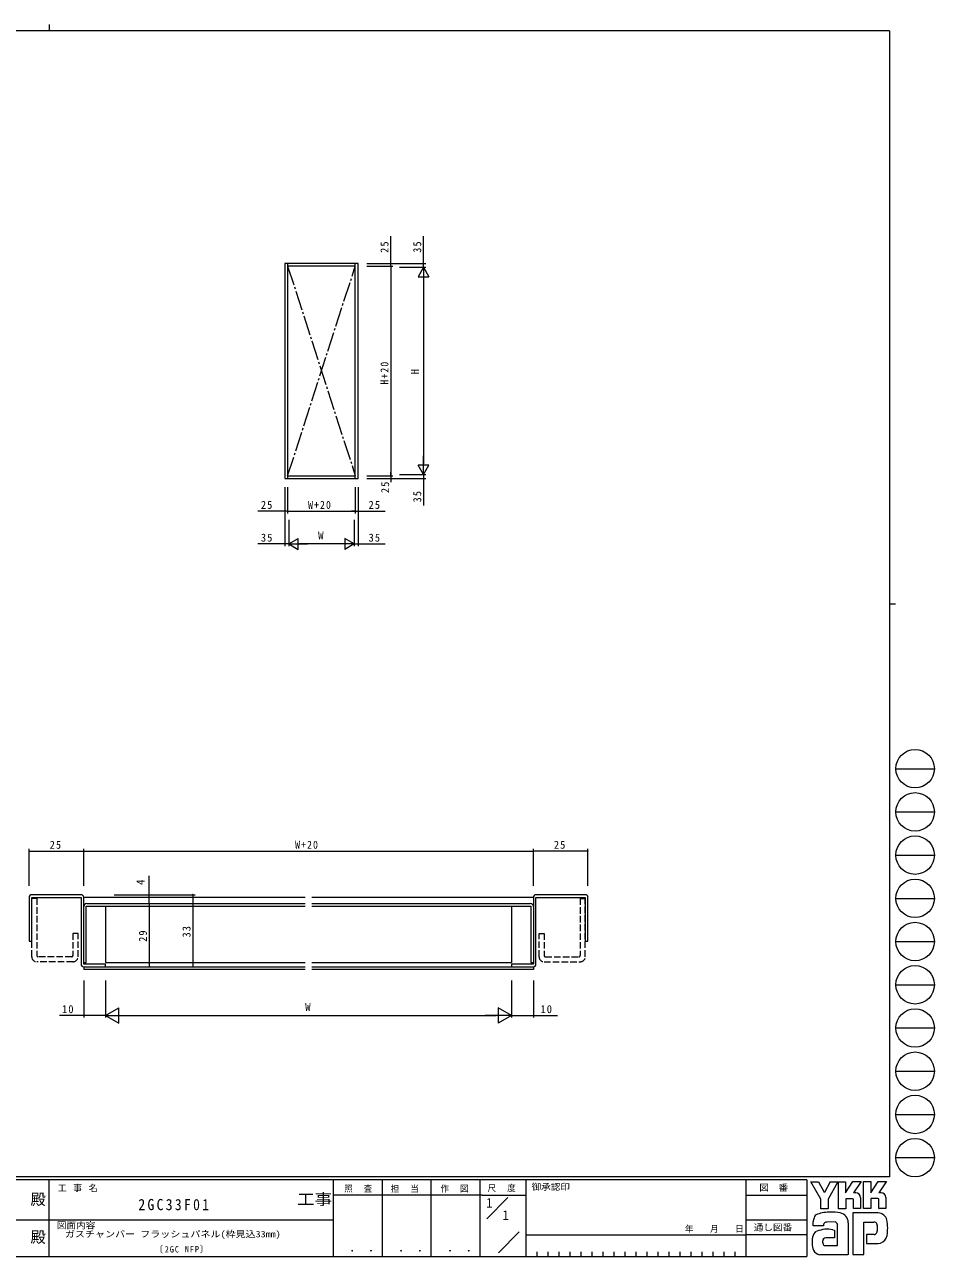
# Model space of a CAD drawing. Units: millimetres on the paper. Extents: x -420 to 373, y -297 to 267.
# Drawn here: x -44 to 373, y -297 to 267 of the extents above; entities that cross this region are included whole.
import ezdxf
from ezdxf.enums import TextEntityAlignment as Align

# ---------------------------------------------------------------- set-up
doc = ezdxf.new("R2010")
doc.units = ezdxf.units.MM
doc.linetypes.add('CHAIN2', pattern=[12, 9, -1, 1, -1])
doc.linetypes.add('DASHED3', pattern=[4, 3, -1])
for name, color, linetype, lineweight in [('0-1_USER1', 7, 'Continuous', 9), ('0-3_YKK_11', 7, 'Continuous', 9), ('0-4_YKK_12', 2, 'Continuous', 9), ('0-5_YSS_K', 4, 'DASHED3', 9), ('0-6_YKK_13', 4, 'Continuous', 9), ('0-7_YKK_D', 6, 'Continuous', 9)]:
    doc.layers.add(name, color=color, linetype=linetype, lineweight=lineweight)
doc.layers.add('0-2_YKK_ZWAK', color=3, linetype='Continuous')
doc.styles.add('ＭＳ ゴシック', font='')
doc.styles.get('ＭＳ ゴシック').set_extended_font_data('MS Gothic')

msp = doc.modelspace()

# ---------------------------------------------------------------- linework, layer by layer
at = {"layer": '0-1_USER1'}
for p, q in [((-32.686, 267.2), (-32.686, 264.4)), ((352.3, 264.4), (-417.7, 264.4)), ((352.3, 264.4), (352.3, -260.6)), ((352.3, 1.9), (355.1, 1.9)), ((355.276, -73.616), (372.916, -73.616)), ((355.276, -93.412), (372.916, -93.412)), ((355.276, -113.208), (372.916, -113.208)), ((355.276, -133.004), (372.916, -133.004)), ((355.276, -152.8), (372.916, -152.8)), ((355.276, -172.596), (372.916, -172.596)), ((355.276, -192.392), (372.916, -192.392)), ((355.276, -212.188), (372.916, -212.188)), ((355.276, -231.984), (372.916, -231.984)), ((355.276, -251.78), (372.916, -251.78)), ((352.3, -260.6), (-417.7, -260.6)), ((314.5, -262), (-417.7, -262)), ((-32.7, -262), (-32.7, -297)), ((97.5, -262), (97.5, -297)), ((119.9, -262), (119.9, -297)), ((142.3, -262), (142.3, -297)), ((164.7, -262), (164.7, -297)), ((185.7, -262), (185.7, -297)), ((286.5, -262), (286.5, -297)), ((314.5, -262), (314.5, -297)), ((316.337, -262.906), (319.851, -262.906)), ((320.932, -270.799), (316.337, -262.906)), ((325.136, -262.798), (322.581, -267.771)), ((328.96, -275.231), (328.96, -262.825)), ((340.474, -262.717), (343.745, -262.717)), ((340.474, -275.123), (340.474, -262.717)), ((347.178, -262.717), (350.962, -262.717)), ((350.583, -263.365), (347.461, -267.825)), ((350.962, -262.717), (350.583, -263.365)), ((165.684, -268.999), (97.5, -268.999)), ((165.684, -268.999), (185.7, -268.999)), ((167.87, -279.736), (177.564, -270.043)), ((286.5, -269), (314.5, -269)), ((335.474, -270.582), (332.284, -270.582)), ((336.879, -267.906), (335.84, -267.906)), ((339.042, -270.069), (339.042, -275.15)), ((343.88, -270.555), (343.88, -275.123)), ((347.069, -270.555), (343.88, -270.555)), ((347.502, -270.717), (347.069, -270.555)), ((348.501, -267.825), (347.461, -267.825)), ((347.502, -275.096), (347.502, -270.717)), ((350.664, -270.069), (350.664, -275.096)), ((343.88, -275.123), (340.474, -275.123)), ((347.502, -275.046), (347.553, -275.096)), ((350.664, -275.096), (347.502, -275.096)), ((-160.1, -280.199), (-31.3, -280.199)), ((-31.3, -280.199), (97.5, -280.199)), ((286.5, -280.199), (314.5, -280.199)), ((317.418, -283.07), (317.418, -281.141)), ((327.446, -281.205), (323.748, -281.275)), ((333.42, -281.583), (333.42, -296.179)), ((347.124, -277.096), (335.528, -277.096)), ((335.528, -277.096), (335.528, -296.206)), ((340.555, -281.259), (345.204, -281.259)), ((340.555, -296.206), (340.555, -281.259)), ((173.172, -295.345), (182.696, -285.821)), ((185.7, -287.2), (286.5, -287.2)), ((314.5, -287.199), (286.5, -287.199)), ((322.067, -283.07), (317.418, -283.07)), ((328.527, -292.071), (328.527, -282.34)), ((341.772, -286.989), (341.772, -291.125)), ((345.313, -286.989), (341.772, -286.989)), ((346.673, -282.756), (346.691, -285.391)), ((322.905, -292.071), (328.527, -292.071)), ((327.176, -288.53), (323.181, -288.535)), ((328.095, -292.071), (328.446, -292.071)), ((328.527, -292.07), (328.528, -292.071)), ((341.772, -291.125), (347.097, -291.125)), ((347.097, -291.125), (348.178, -290.882)), ((-417.7, -297), (314.5, -297)), ((190.74, -294.9), (190.74, -297)), ((195.78, -294.9), (195.78, -297)), ((200.82, -294.9), (200.82, -297)), ((205.86, -294.9), (205.86, -297)), ((210.9, -294.9), (210.9, -297)), ((215.94, -294.9), (215.94, -297)), ((220.98, -294.9), (220.98, -297)), ((226.02, -294.9), (226.02, -297)), ((231.06, -294.9), (231.06, -297)), ((236.1, -294.9), (236.1, -297)), ((241.14, -294.9), (241.14, -297)), ((246.18, -294.9), (246.18, -297)), ((251.22, -294.9), (251.22, -297)), ((256.26, -294.9), (256.26, -297)), ((261.3, -294.9), (261.3, -297)), ((266.34, -294.9), (266.34, -297)), ((271.38, -294.9), (271.38, -297)), ((276.42, -294.9), (276.42, -297)), ((281.46, -294.9), (281.46, -297)), ((322.067, -296.26), (320.58, -296.26)), ((333.095, -296.233), (322.067, -296.26)), ((333.42, -296.179), (333.095, -296.233))]:
    msp.add_line(p, q, dxfattribs=at)
for points in [[(319.851, -262.906), (322.364, -267.609), (322.581, -267.771)], [(325.136, -262.798), (328.762, -262.798), (324.229, -270.826)], [(328.96, -262.825), (332.176, -262.825), (332.176, -267.923), (335.555, -262.771)], [(335.555, -262.771), (339.38, -262.771), (335.84, -267.906)], [(343.745, -262.717), (343.745, -267.908), (347.178, -262.717)], [(324.229, -270.826), (324.229, -275.258), (320.932, -275.258), (320.932, -270.799)], [(332.284, -270.582), (332.284, -275.231), (328.96, -275.231)], [(339.042, -275.15), (335.906, -275.15), (335.906, -270.744), (335.474, -270.582)], [(326.473, -284.773), (327.176, -284.935), (327.176, -288.53)], [(335.528, -296.206), (339.772, -296.206), (340.555, -296.206)]]:
    msp.add_lwpolyline(points, dxfattribs=at)
for centre in [(364.096, -73.616), (364.096, -93.412), (364.096, -113.208), (364.096, -133.004), (364.096, -152.8), (364.096, -172.596), (364.096, -192.392), (364.096, -212.188), (364.096, -231.984), (364.096, -251.78)]:
    msp.add_circle(centre, 8.82, dxfattribs=at)
for centre, radius, start, end in [((336.879, -270.069), 2.163, 0.00165, 89.99603), ((348.501, -269.988), 2.163, 0.00165, 89.99603), ((322.459, -281.166), 5.037, 158.41083, 179.71774), ((320.106, -280.055), 2.444, 109.02126, 161.51263), ((325.222, -294.401), 17.68, 89.89165, 109.30847), ((324.175, -283.007), 2.109, 138.46381, 181.71359), ((323.615, -282.971), 1.701, 85.50551, 126.78038), ((325.741, -297.463), 20.748, 78.78009, 91.46938), ((326.956, -282.754), 1.625, 14.75519, 72.44994), ((329.03, -281.496), 4.449, 40.66422, 80.31693), ((328.809, -281.485), 4.612, 358.78058, 38.76563), ((345.365, -282.479), 1.229, 16.43123, 96.91661), ((346.972, -281.44), 4.341, 14.44571, 87.08746), ((330.666, -284.187), 20.86, 350.99026, 10.67624), ((320.927, -288.927), 3.908, 121.8271, 169.08475), ((324.02, -297.854), 13.309, 79.38097, 112.05824), ((345.314, -285.684), 1.306, 269.95467, 342.90144), ((343.031, -283.208), 3.673, 4.93422, 17.03551), ((343.01, -285.041), 3.697, 343.6902, 354.75362), ((347.035, -286.745), 4.291, 285.4429, 349.90448), ((327.949, -290.395), 11.082, 168.76372, 199.80078), ((324.082, -290.328), 2.369, 171.08202, 216.71922), ((323.19, -289.979), 1.445, 90.33952, 178.03638), ((323.15, -290.565), 1.526, 230.97279, 260.7549), ((320.94, -292.443), 3.823, 207.31435, 263.59464)]:
    msp.add_arc(centre, radius, start, end, dxfattribs=at)
at = {"layer": '0-3_YKK_11'}
for p, q in [((-41.805, -132.549), (-41.805, -152.549)), ((-18.006, -131.349), (-40.606, -131.349)), ((-40.606, -152.549), (-40.606, -132.549)), ((-40.606, -132.549), (-18.006, -132.549)), ((-18.006, -132.549), (-18.006, -163.149)), ((-16.806, -163.149), (-16.806, -132.549)), ((-15.406, -135.349), (84.695, -135.349)), ((87.695, -135.349), (187.795, -135.349)), ((189.194, -132.549), (189.194, -163.149)), ((212.995, -131.349), (190.394, -131.349)), ((190.394, -132.549), (212.995, -132.549)), ((190.394, -163.149), (190.394, -132.549)), ((212.995, -132.549), (212.995, -152.549)), ((214.194, -152.549), (214.194, -132.549)), ((-15.606, -162.349), (-15.606, -136.549)), ((-15.606, -136.549), (84.695, -136.549)), ((87.695, -136.549), (187.995, -136.549)), ((187.995, -136.549), (187.995, -162.349)), ((-41.805, -152.549), (-40.606, -152.549)), ((212.995, -152.549), (214.194, -152.549)), ((-16.806, -162.349), (-15.606, -162.349)), ((-6.806, -163.149), (-16.806, -163.149)), ((-6.806, -164.349), (-6.806, -163.149)), ((179.195, -163.149), (179.195, -164.349)), ((189.194, -163.149), (179.197, -163.149)), ((187.995, -162.349), (189.194, -162.349)), ((-16.806, -164.349), (-6.806, -164.349)), ((179.195, -164.349), (189.194, -164.349))]:
    msp.add_line(p, q, dxfattribs=at)
for centre, radius, start, end in [((-40.606, -132.549), 1.2, 89.99997, 180.00002), ((-18.006, -132.549), 1.2, 0, 89.99997), ((-15.406, -136.749), 1.4, 89.99997, 180.00002), ((187.795, -136.749), 1.4, 0, 89.99997), ((190.394, -132.549), 1.2, 89.99997, 180.00002), ((212.995, -132.549), 1.2, 0, 89.99997), ((-16.806, -163.149), 1.2, 180.00002, 270), ((189.194, -163.149), 1.2, 270, 0)]:
    msp.add_arc(centre, radius, start, end, dxfattribs=at)
at = {"layer": '0-4_YKK_12'}
for p, q in [((84.695, -132.549), (-16.806, -132.549)), ((189.194, -132.549), (87.695, -132.549)), ((-6.806, -136.549), (-6.806, -162.349)), ((179.195, -136.549), (179.195, -162.349)), ((-6.806, -162.349), (84.695, -162.349)), ((87.695, -162.349), (179.195, -162.349)), ((-16.806, -164.349), (-16.806, -165.549)), ((-16.806, -164.349), (84.695, -164.349)), ((84.695, -165.549), (-16.806, -165.549)), ((87.695, -164.349), (189.194, -164.349)), ((189.194, -165.549), (87.695, -165.549)), ((189.194, -164.349), (189.194, -165.549))]:
    msp.add_line(p, q, dxfattribs=at)
at = {"layer": '0-5_YSS_K'}
for p, q in [((-38.306, -133.049), (-40.606, -133.049)), ((-40.606, -159.749), (-40.606, -133.049)), ((-38.306, -133.049), (-38.306, -159.149)), ((210.694, -133.049), (212.995, -133.049)), ((210.694, -133.049), (210.694, -159.149)), ((212.995, -159.749), (212.995, -133.049)), ((-19.405, -149.049), (-21.706, -149.049)), ((-21.706, -149.049), (-21.706, -159.149)), ((-19.405, -159.749), (-19.405, -149.049)), ((191.795, -159.749), (191.795, -149.049)), ((191.795, -149.049), (194.094, -149.049)), ((194.094, -149.049), (194.094, -159.149)), ((-21.706, -162.049), (-38.306, -162.049)), ((-22.305, -159.749), (-37.706, -159.749)), ((194.094, -162.049), (210.694, -162.049)), ((194.694, -159.749), (210.094, -159.749))]:
    msp.add_line(p, q, dxfattribs=at)
for centre, radius, start, end in [((-38.306, -159.749), 2.3, 180, 270), ((-37.706, -159.149), 0.6, 180, 270), ((-22.305, -159.149), 0.6, 270, 0), ((-21.706, -159.749), 2.3, 270, 0), ((194.094, -159.749), 2.3, 180, 270), ((194.694, -159.149), 0.6, 180, 270), ((210.094, -159.149), 0.6, 270, 0), ((210.694, -159.749), 2.3, 270, 0)]:
    msp.add_arc(centre, radius, start, end, dxfattribs=at)
at = {"layer": '0-6_YKK_13'}
for p, q in [((75.381, 157.83), (75.381, 59.33)), ((108.881, 157.83), (75.381, 157.83)), ((76.631, 157.83), (76.631, 59.33)), ((107.631, 156.58), (76.631, 156.58)), ((107.631, 59.33), (107.631, 157.83)), ((108.881, 59.33), (108.881, 157.83)), ((75.381, 59.33), (108.881, 59.33)), ((76.631, 60.58), (107.631, 60.58))]:
    msp.add_line(p, q, dxfattribs=at)
at = {"layer": '0-6_YKK_13', "linetype": 'CHAIN2'}
for p, q in [((76.631, 60.58), (107.631, 156.58)), ((76.631, 156.58), (107.631, 60.58))]:
    msp.add_line(p, q, dxfattribs=at)
at = {"layer": '0-7_YKK_D'}
for p, q in [((123.881, 157.83), (123.881, 170.27)), ((138.881, 157.83), (138.881, 170.27)), ((112.881, 157.83), (139.881, 157.83)), ((112.881, 156.58), (124.881, 156.58)), ((113.881, 156.58), (124.881, 156.58)), ((123.881, 156.58), (123.881, 157.83)), ((123.881, 156.58), (123.881, 154.88)), ((123.881, 156.58), (123.881, 60.58)), ((127.881, 156.08), (139.881, 156.08)), ((138.881, 156.08), (136.381, 151.749)), ((138.881, 156.08), (138.881, 157.83)), ((138.881, 156.08), (138.881, 154.38)), ((138.881, 156.08), (141.381, 151.749)), ((138.881, 156.08), (138.881, 147.419)), ((136.381, 151.749), (141.381, 151.749)), ((138.881, 151.08), (138.881, 66.08)), ((138.881, 61.08), (138.881, 69.74)), ((123.881, 60.58), (123.881, 62.28)), ((141.381, 65.41), (136.381, 65.41)), ((138.881, 61.08), (136.381, 65.41)), ((138.881, 61.08), (141.381, 65.41)), ((138.881, 61.08), (138.881, 62.78)), ((112.881, 60.58), (124.881, 60.58)), ((112.881, 60.58), (124.881, 60.58)), ((112.881, 59.33), (139.881, 59.33)), ((127.881, 61.08), (139.881, 61.08)), ((138.881, 61.08), (138.881, 59.33)), ((138.881, 59.33), (138.881, 46.89)), ((75.381, 55.33), (75.381, 28.33)), ((76.631, 55.33), (76.631, 43.33)), ((76.631, 54.33), (76.631, 43.33)), ((107.631, 55.33), (107.631, 43.33)), ((107.631, 55.33), (107.631, 43.33)), ((108.881, 55.33), (108.881, 28.33)), ((75.381, 44.33), (62.941, 44.33)), ((76.631, 44.33), (75.381, 44.33)), ((76.631, 44.33), (78.331, 44.33)), ((76.631, 44.33), (107.631, 44.33)), ((77.131, 40.33), (77.131, 28.33)), ((107.631, 44.33), (105.931, 44.33)), ((107.131, 40.33), (107.131, 28.33)), ((107.631, 44.33), (108.881, 44.33)), ((108.881, 44.33), (121.321, 44.33)), ((75.381, 29.33), (62.941, 29.33)), ((77.131, 29.33), (75.381, 29.33)), ((77.131, 29.33), (81.461, 31.83)), ((77.131, 29.33), (78.831, 29.33)), ((77.131, 29.33), (85.791, 29.33)), ((77.131, 29.33), (81.461, 26.83)), ((81.461, 26.83), (81.461, 31.83)), ((102.131, 29.33), (82.131, 29.33)), ((107.131, 29.33), (98.47, 29.33)), ((107.131, 29.33), (102.801, 31.83)), ((102.801, 31.83), (102.801, 26.83)), ((107.131, 29.33), (102.801, 26.83)), ((107.131, 29.33), (105.431, 29.33)), ((-41.805, -127.349), (-41.805, -110.349)), ((-41.805, -111.349), (-16.806, -111.349)), ((-16.806, -112.349), (-16.806, -110.349)), ((-16.806, -127.349), (-16.806, -110.349)), ((-16.806, -111.349), (189.194, -111.349)), ((189.194, -125.349), (189.194, -110.349)), ((189.194, -127.349), (189.194, -110.349)), ((214.194, -111.349), (189.194, -111.349)), ((214.194, -127.349), (214.194, -110.349)), ((-2.805, -131.349), (34.195, -131.349)), ((7.073, -131.349), (14.194, -131.349)), ((13.194, -135.349), (13.194, -164.349)), ((33.195, -131.349), (33.195, -164.349)), ((-16.806, -170.649), (-16.806, -187.649)), ((-6.806, -170.649), (-6.806, -187.649)), ((179.195, -170.649), (179.195, -187.649)), ((189.194, -170.649), (189.194, -187.649)), ((-6.806, -186.649), (-0.743, -183.149)), ((-0.743, -190.149), (-0.743, -183.149)), ((173.132, -183.149), (173.132, -190.149)), ((179.195, -186.649), (173.132, -183.149)), ((-16.806, -186.649), (-27.925, -186.649)), ((-6.806, -186.649), (-16.806, -186.649)), ((-6.806, -186.649), (-0.743, -190.149)), ((-6.806, -186.649), (5.319, -186.649)), ((0.195, -186.649), (172.194, -186.649)), ((179.195, -186.649), (167.07, -186.649)), ((179.195, -186.649), (173.132, -190.149)), ((179.195, -186.649), (189.194, -186.649)), ((189.194, -186.649), (200.314, -186.649))]:
    msp.add_line(p, q, dxfattribs=at)
for points in [[(123.881, 60.58), (123.881, 59.33), (123.881, 57.63)], [(107.131, 29.33), (108.881, 29.33), (121.321, 29.33)], [(13.194, -135.349), (13.194, -131.349), (13.194, -122.749)]]:
    msp.add_lwpolyline(points, dxfattribs=at)
for centre, start, end in [((123.881, 157.83), 90, 270), ((123.881, 156.58), 90, 270), ((123.881, 156.58), 90, 270), ((123.881, 157.83), 270, 90), ((123.881, 156.58), 270, 90), ((123.881, 156.58), 270, 90), ((138.881, 157.83), 90, 270), ((138.881, 157.83), 270, 90), ((123.881, 60.58), 90, 270), ((123.881, 59.33), 90, 270), ((123.881, 60.58), 270, 90), ((123.881, 59.33), 270, 90), ((138.881, 59.33), 90, 270), ((138.881, 59.33), 270, 90), ((75.381, 44.33), 0, 180), ((75.381, 44.33), 180, 0), ((76.631, 44.33), 0, 180), ((76.631, 44.33), 0, 180), ((76.631, 44.33), 180, 0), ((76.631, 44.33), 180, 0), ((107.631, 44.33), 0, 180), ((107.631, 44.33), 0, 180), ((107.631, 44.33), 180, 0), ((107.631, 44.33), 180, 0), ((108.881, 44.33), 0, 180), ((108.881, 44.33), 180, 0), ((75.381, 29.33), 0, 180), ((75.381, 29.33), 180, 0), ((108.881, 29.33), 0, 180), ((108.881, 29.33), 180, 0), ((-41.805, -111.349), 0, 180), ((-41.805, -111.349), 180, 0), ((-16.806, -111.349), 0, 180), ((-16.806, -111.349), 0, 180), ((-16.806, -111.349), 180, 0), ((-16.806, -111.349), 180, 0), ((189.194, -111.349), 0, 180), ((189.194, -111.349), 0, 180), ((189.194, -111.349), 180, 0), ((189.194, -111.349), 180, 0), ((214.194, -111.349), 0, 180), ((214.194, -111.349), 180, 0), ((13.194, -131.349), 90, 270), ((13.194, -135.349), 90, 270), ((13.194, -135.349), 90, 270), ((13.194, -131.349), 270, 90), ((13.194, -135.349), 270, 90), ((13.194, -135.349), 270, 90), ((33.195, -131.349), 90, 270), ((33.195, -131.349), 270, 90), ((13.194, -164.349), 90, 270), ((13.194, -164.349), 270, 90), ((33.195, -164.349), 90, 270), ((33.195, -164.349), 270, 90), ((-16.806, -186.649), 0, 180), ((-16.806, -186.649), 180, 0), ((189.194, -186.649), 0, 180), ((189.194, -186.649), 180, 0)]:
    msp.add_arc(centre, 0.106, start, end, dxfattribs=at)

# ---------------------------------------------------------------- texts
at = {"layer": '0-1_USER1', "style": 'ＭＳ ゴシック', "width": 1.1}
for s, p in [('御承認印', (188.367, -267.533)), ('図\u3000番', (292.698, -267.862)), ('図面内容', (-29.083, -285.148)), ('通し図番', (290.179, -286.085))]:
    msp.add_text(s, height=2.933, dxfattribs=at).set_placement(p, align=Align.BOTTOM_LEFT)
at = {"layer": '0-1_USER1', "color": 2, "style": 'ＭＳ ゴシック'}
for p in [(-41.182, -274.956), (-41.182, -292.278)]:
    msp.add_text('殿', height=5.132, dxfattribs=at).set_placement(p, align=Align.BOTTOM_LEFT)
at = {"layer": '0-1_USER1', "color": 2, "style": 'ＭＳ ゴシック', "width": 1.15}
msp.add_text('工事', height=5.132, dxfattribs=at).set_placement((80.931, -274.956), align=Align.BOTTOM_LEFT)
at = {"layer": '0-1_USER1', "color": 3, "style": 'ＭＳ ゴシック', "width": 1.15}
for p in [(101.955, -295.946), (124.355, -295.946), (146.755, -295.946)]:
    msp.add_text(' ． ．', height=3.666, dxfattribs=at).set_placement(p, align=Align.BOTTOM_LEFT)
at = {"layer": '0-1_USER1', "char_height": 2.933, "attachment_point": 7, "style": 'ＭＳ ゴシック'}
for s, insert in [('\\T1.16;工\\~事\\~名', (-28.688, -267.533)), ('\\T1.17;\\W0.95;照\\~\\~査', (102.489, -267.78)), ('\\T1.17;\\W0.95;担\\~\\~当', (123.855, -267.78)), ('\\T1.17;\\W0.95;作\\~\\~図', (146.62, -267.762)), ('\\T1.17;\\W0.95;尺\\~\\~度', (168.212, -267.537)), ('\\T1.2;\\W0.95;年\\~\\~\\~月\\~\\~\\~日', (258.676, -286.169))]:
    msp.add_mtext(s, dxfattribs=dict(at, insert=insert))
at = {"layer": '0-2_YKK_ZWAK', "style": 'ＭＳ ゴシック'}
for p in [(167.5, -275.999), (175.033, -281.599)]:
    msp.add_text('1', height=4.399, dxfattribs=at).set_placement(p, align=Align.BOTTOM_LEFT)
at = {"layer": '0-2_YKK_ZWAK', "color": 7, "style": 'ＭＳ ゴシック', "width": 1.15}
msp.add_text('ガスチャンバー フラッシュパネル(枠見込33mm)', height=2.933, dxfattribs=at).set_placement((-25.423, -289.149), align=Align.BOTTOM_LEFT)
at = {"layer": '0-2_YKK_ZWAK', "color": 2, "insert": (8.239, -275.924), "char_height": 5.132, "attachment_point": 7, "style": 'ＭＳ ゴシック'}
msp.add_mtext('\\T1.33;\\W0.9;2GC33F01', dxfattribs=at)
at = {"layer": '0-2_YKK_ZWAK', "color": 7, "insert": (15.837, -295.625), "char_height": 2.933, "attachment_point": 7, "style": 'ＭＳ ゴシック'}
msp.add_mtext('\\T1.22;\\W0.9;〔2GC\\~NFP〕', dxfattribs=at)
at = {"layer": '0-7_YKK_D', "color": 3, "style": 'ＭＳ ゴシック'}
for s, p in [('H', (137.881, 107.032)), ('4', (12.195, -126.896))]:
    msp.add_text(s, height=3.666, rotation=90, dxfattribs=at).set_placement(p, align=Align.BOTTOM_LEFT)
for p in [(90.596, 30.33), (84.659, -185.649)]:
    msp.add_text('W', height=3.666, dxfattribs=at).set_placement(p, align=Align.BOTTOM_LEFT)
at = {"layer": '0-7_YKK_D', "color": 3, "char_height": 3.666, "attachment_point": 7, "rotation": 90, "style": 'ＭＳ ゴシック'}
for s, insert in [('\\T1.21;\\W0.95;25', (122.881, 162.667)), ('\\T1.21;\\W0.95;35', (137.881, 162.68)), ('\\T1.22;\\W0.9;H+20', (122.881, 102.318)), ('\\T1.21;\\W0.95;25', (123.183, 52.619)), ('\\T1.21;\\W0.95;35', (137.881, 48.34)), ('\\T1.21;\\W0.95;33', (32.195, -150.919)), ('\\T1.21;\\W0.95;29', (12.195, -152.931))]:
    msp.add_mtext(s, dxfattribs=dict(at, insert=insert))
at = {"layer": '0-7_YKK_D', "color": 3, "char_height": 3.666, "attachment_point": 7, "style": 'ＭＳ ゴシック'}
for s, insert in [('\\T1.21;\\W0.95;25', (64.378, 45.33)), ('\\T1.22;\\W0.9;W+20', (85.991, 45.33)), ('\\T1.21;\\W0.95;25', (113.719, 45.33)), ('\\T1.21;\\W0.95;35', (64.391, 30.33)), ('\\T1.21;\\W0.95;35', (113.731, 30.33)), ('\\T1.21;\\W0.95;25', (-32.388, -110.349)), ('\\T1.22;\\W0.9;W+20', (80.054, -110.349)), ('\\T1.21;\\W0.95;25', (198.612, -110.349)), ('\\T1.21;\\W0.95;10', (-26.707, -185.649)), ('\\T1.21;\\W0.95;10', (192.493, -185.649))]:
    msp.add_mtext(s, dxfattribs=dict(at, insert=insert))

doc.saveas('drawing.dxf')
